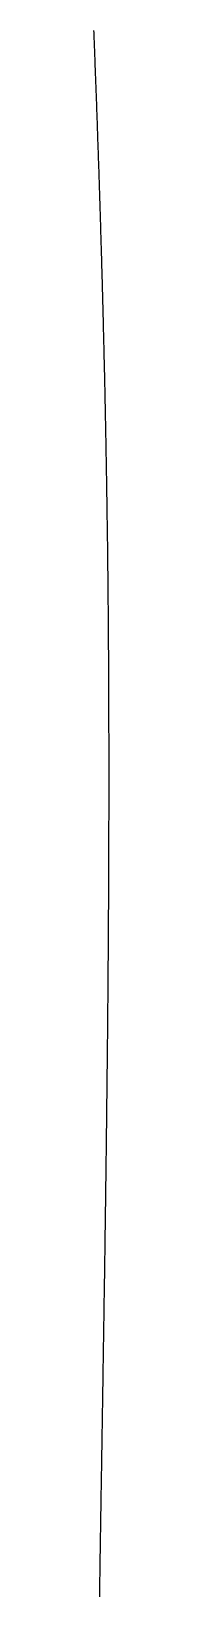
# Model space of a CAD drawing. Header units: metres. Extents: x -49 to 49, y -148 to 148.
# Drawn here: x 12.32 to 12.68, y -73.87 to -36.93 of the extents above; entities that cross this region are included whole.
import ezdxf

# ---------------------------------------------------------------- set-up
doc = ezdxf.new("R2010")
doc.units = ezdxf.units.M

msp = doc.modelspace()

# ---------------------------------------------------------------- linework, layer by layer
for points in [[(12.654, -49.549), (12.653, -49.5), (12.653, -49.45), (12.652, -49.4), (12.652, -49.35), (12.651, -49.3), (12.651, -49.25), (12.65, -49.2), (12.649, -49.15), (12.649, -49.101), (12.648, -49.051), (12.648, -49.001), (12.647, -48.951), (12.646, -48.901), (12.646, -48.851), (12.645, -48.801), (12.644, -48.752), (12.644, -48.702), (12.643, -48.652), (12.642, -48.602), (12.642, -48.552), (12.641, -48.502), (12.64, -48.452), (12.64, -48.402), (12.639, -48.353), (12.638, -48.303), (12.637, -48.253), (12.637, -48.203), (12.636, -48.153), (12.635, -48.103), (12.634, -48.053), (12.634, -48.003), (12.633, -47.953), (12.632, -47.904), (12.631, -47.854), (12.631, -47.804), (12.63, -47.754), (12.629, -47.704), (12.628, -47.654), (12.627, -47.604), (12.627, -47.554), (12.626, -47.505), (12.625, -47.455), (12.624, -47.405), (12.623, -47.355), (12.622, -47.305), (12.622, -47.255), (12.621, -47.205), (12.62, -47.155), (12.619, -47.105), (12.618, -47.055), (12.617, -47.006), (12.616, -46.956), (12.615, -46.906), (12.615, -46.856), (12.614, -46.806), (12.613, -46.756), (12.612, -46.706), (12.611, -46.656), (12.61, -46.606), (12.609, -46.557), (12.608, -46.507), (12.607, -46.457), (12.606, -46.407), (12.605, -46.357), (12.604, -46.307), (12.603, -46.257), (12.602, -46.207), (12.601, -46.157), (12.6, -46.107), (12.599, -46.058), (12.598, -46.008), (12.597, -45.958), (12.596, -45.908), (12.595, -45.858), (12.594, -45.808), (12.593, -45.758), (12.592, -45.708), (12.591, -45.658), (12.59, -45.608), (12.589, -45.558), (12.588, -45.509), (12.587, -45.459), (12.586, -45.409), (12.585, -45.359), (12.584, -45.309), (12.582, -45.259), (12.581, -45.209), (12.58, -45.159), (12.579, -45.109), (12.578, -45.059), (12.577, -45.009), (12.576, -44.96), (12.575, -44.91), (12.573, -44.86), (12.572, -44.81), (12.571, -44.76), (12.57, -44.71), (12.569, -44.66), (12.568, -44.61), (12.567, -44.56), (12.565, -44.51), (12.564, -44.46), (12.563, -44.41), (12.562, -44.36), (12.561, -44.311), (12.559, -44.261), (12.558, -44.211), (12.557, -44.161), (12.556, -44.111), (12.554, -44.061), (12.553, -44.011), (12.552, -43.961), (12.551, -43.911), (12.549, -43.861), (12.548, -43.811), (12.547, -43.761), (12.546, -43.711), (12.544, -43.662), (12.543, -43.612), (12.542, -43.562), (12.54, -43.512), (12.539, -43.462), (12.538, -43.412), (12.537, -43.362), (12.535, -43.312), (12.534, -43.262), (12.533, -43.212), (12.531, -43.162), (12.53, -43.112), (12.529, -43.062), (12.527, -43.012), (12.526, -42.962), (12.524, -42.913), (12.523, -42.863), (12.522, -42.813), (12.52, -42.763), (12.519, -42.713), (12.518, -42.663), (12.516, -42.613), (12.515, -42.563), (12.513, -42.513), (12.512, -42.463), (12.511, -42.413), (12.509, -42.363), (12.508, -42.313), (12.506, -42.263), (12.505, -42.213), (12.503, -42.163), (12.502, -42.113), (12.5, -42.064), (12.499, -42.014), (12.498, -41.964), (12.496, -41.914), (12.495, -41.864), (12.493, -41.814), (12.492, -41.764), (12.49, -41.714), (12.489, -41.664), (12.487, -41.614), (12.486, -41.564), (12.484, -41.514), (12.483, -41.464), (12.481, -41.414), (12.48, -41.364), (12.478, -41.314), (12.476, -41.264), (12.475, -41.214), (12.473, -41.164), (12.472, -41.115), (12.47, -41.065), (12.469, -41.015), (12.467, -40.965), (12.466, -40.915), (12.464, -40.865), (12.462, -40.815), (12.461, -40.765), (12.459, -40.715), (12.458, -40.665), (12.456, -40.615), (12.454, -40.565), (12.453, -40.515), (12.451, -40.465), (12.449, -40.415), (12.448, -40.365), (12.446, -40.315), (12.445, -40.265), (12.443, -40.215), (12.441, -40.165), (12.44, -40.115), (12.438, -40.065), (12.436, -40.015), (12.435, -39.966), (12.433, -39.916), (12.431, -39.866), (12.43, -39.816), (12.428, -39.766), (12.426, -39.716), (12.424, -39.666), (12.423, -39.616), (12.421, -39.566), (12.419, -39.516), (12.418, -39.466), (12.416, -39.416), (12.414, -39.366), (12.412, -39.316), (12.411, -39.266), (12.409, -39.216), (12.407, -39.166), (12.405, -39.116), (12.404, -39.066), (12.402, -39.016), (12.4, -38.966), (12.398, -38.916), (12.397, -38.866), (12.395, -38.816), (12.393, -38.766), (12.391, -38.716), (12.389, -38.666), (12.388, -38.616), (12.386, -38.566), (12.384, -38.516), (12.382, -38.466), (12.38, -38.417), (12.379, -38.367), (12.377, -38.317), (12.375, -38.267), (12.373, -38.217), (12.371, -38.167), (12.369, -38.117), (12.367, -38.067), (12.366, -38.017), (12.364, -37.967), (12.362, -37.917), (12.36, -37.867), (12.358, -37.817), (12.356, -37.767), (12.354, -37.717), (12.352, -37.667), (12.351, -37.617), (12.349, -37.567), (12.347, -37.517), (12.345, -37.467), (12.343, -37.417), (12.341, -37.367), (12.339, -37.317), (12.337, -37.267), (12.335, -37.217), (12.333, -37.167), (12.331, -37.117), (12.329, -37.067), (12.327, -37.017), (12.326, -36.967), (12.324, -36.917)], [(12.459, -73.895), (12.46, -73.845), (12.461, -73.796), (12.461, -73.746), (12.462, -73.696), (12.463, -73.646), (12.464, -73.596), (12.464, -73.546), (12.465, -73.496), (12.466, -73.447), (12.467, -73.397), (12.467, -73.347), (12.468, -73.297), (12.469, -73.247), (12.47, -73.197), (12.471, -73.147), (12.471, -73.097), (12.472, -73.048), (12.473, -72.998), (12.474, -72.948), (12.474, -72.898), (12.475, -72.848), (12.476, -72.798), (12.477, -72.748), (12.478, -72.698), (12.478, -72.649), (12.479, -72.599), (12.48, -72.549), (12.481, -72.499), (12.481, -72.449), (12.482, -72.399), (12.483, -72.349), (12.484, -72.299), (12.485, -72.25), (12.485, -72.2), (12.486, -72.15), (12.487, -72.1), (12.488, -72.05), (12.489, -72), (12.489, -71.95), (12.49, -71.9), (12.491, -71.85), (12.492, -71.801), (12.492, -71.751), (12.493, -71.701), (12.494, -71.651), (12.495, -71.601), (12.496, -71.551), (12.496, -71.501), (12.497, -71.451), (12.498, -71.401), (12.499, -71.352), (12.5, -71.302), (12.5, -71.252), (12.501, -71.202), (12.502, -71.152), (12.503, -71.102), (12.504, -71.052), (12.504, -71.002), (12.505, -70.952), (12.506, -70.903), (12.507, -70.853), (12.508, -70.803), (12.508, -70.753), (12.509, -70.703), (12.51, -70.653), (12.511, -70.603), (12.512, -70.553), (12.512, -70.503), (12.513, -70.453), (12.514, -70.403), (12.515, -70.354), (12.515, -70.304), (12.516, -70.254), (12.517, -70.204), (12.518, -70.154), (12.519, -70.104), (12.519, -70.054), (12.52, -70.004), (12.521, -69.954), (12.522, -69.904), (12.523, -69.854), (12.523, -69.805), (12.524, -69.755), (12.525, -69.705), (12.526, -69.655), (12.527, -69.605), (12.527, -69.555), (12.528, -69.505), (12.529, -69.455), (12.53, -69.405), (12.531, -69.355), (12.531, -69.305), (12.532, -69.255), (12.533, -69.205), (12.534, -69.156), (12.534, -69.106), (12.535, -69.056), (12.536, -69.006), (12.537, -68.956), (12.538, -68.906), (12.538, -68.856), (12.539, -68.806), (12.54, -68.756), (12.541, -68.706), (12.542, -68.656), (12.542, -68.606), (12.543, -68.556), (12.544, -68.506), (12.545, -68.456), (12.545, -68.407), (12.546, -68.357), (12.547, -68.307), (12.548, -68.257), (12.549, -68.207), (12.549, -68.157), (12.55, -68.107), (12.551, -68.057), (12.552, -68.007), (12.552, -67.957), (12.553, -67.907), (12.554, -67.857), (12.555, -67.807), (12.555, -67.757), (12.556, -67.707), (12.557, -67.657), (12.558, -67.607), (12.559, -67.557), (12.559, -67.507), (12.56, -67.457), (12.561, -67.408), (12.562, -67.358), (12.562, -67.308), (12.563, -67.258), (12.564, -67.208), (12.565, -67.158), (12.565, -67.108), (12.566, -67.058), (12.567, -67.008), (12.568, -66.958), (12.568, -66.908), (12.569, -66.858), (12.57, -66.808), (12.571, -66.758), (12.571, -66.708), (12.572, -66.658), (12.573, -66.608), (12.574, -66.558), (12.574, -66.508), (12.575, -66.458), (12.576, -66.408), (12.577, -66.358), (12.577, -66.308), (12.578, -66.258), (12.579, -66.208), (12.58, -66.158), (12.58, -66.108), (12.581, -66.058), (12.582, -66.008), (12.582, -65.958), (12.583, -65.908), (12.584, -65.858), (12.585, -65.808), (12.585, -65.758), (12.586, -65.708), (12.587, -65.658), (12.587, -65.608), (12.588, -65.558), (12.589, -65.508), (12.59, -65.458), (12.59, -65.408), (12.591, -65.358), (12.592, -65.308), (12.592, -65.258), (12.593, -65.208), (12.594, -65.158), (12.595, -65.108), (12.595, -65.058), (12.596, -65.008), (12.597, -64.958), (12.597, -64.908), (12.598, -64.858), (12.599, -64.808), (12.599, -64.758), (12.6, -64.708), (12.601, -64.658), (12.601, -64.608), (12.602, -64.558), (12.603, -64.508), (12.604, -64.458), (12.604, -64.408), (12.605, -64.358), (12.606, -64.308), (12.606, -64.258), (12.607, -64.208), (12.608, -64.158), (12.608, -64.108), (12.609, -64.058), (12.61, -64.008), (12.61, -63.958), (12.611, -63.908), (12.612, -63.858), (12.612, -63.808), (12.613, -63.758), (12.613, -63.708), (12.614, -63.658), (12.615, -63.608), (12.615, -63.558), (12.616, -63.508), (12.617, -63.458), (12.617, -63.408), (12.618, -63.358), (12.619, -63.308), (12.619, -63.258), (12.62, -63.208), (12.62, -63.158), (12.621, -63.108), (12.622, -63.058), (12.622, -63.008), (12.623, -62.958), (12.624, -62.907), (12.624, -62.857), (12.625, -62.807), (12.625, -62.757), (12.626, -62.707), (12.627, -62.657), (12.627, -62.607), (12.628, -62.557), (12.628, -62.507), (12.629, -62.457), (12.629, -62.407), (12.63, -62.357), (12.631, -62.307), (12.631, -62.257), (12.632, -62.207), (12.632, -62.157), (12.633, -62.107), (12.634, -62.057), (12.634, -62.006), (12.635, -61.956), (12.635, -61.906), (12.636, -61.856), (12.636, -61.806), (12.637, -61.756), (12.637, -61.706), (12.638, -61.656), (12.639, -61.606), (12.639, -61.556), (12.64, -61.506), (12.64, -61.456), (12.641, -61.406), (12.641, -61.355), (12.642, -61.305), (12.642, -61.255), (12.643, -61.205), (12.643, -61.155), (12.644, -61.105), (12.644, -61.055), (12.645, -61.005), (12.645, -60.955), (12.646, -60.905), (12.646, -60.855), (12.647, -60.805), (12.647, -60.754), (12.648, -60.704), (12.648, -60.654), (12.649, -60.604), (12.649, -60.554), (12.65, -60.504), (12.65, -60.454), (12.651, -60.404), (12.651, -60.354), (12.652, -60.304), (12.652, -60.253), (12.653, -60.203), (12.653, -60.153), (12.654, -60.103), (12.654, -60.053), (12.654, -60.003), (12.655, -59.953), (12.655, -59.903), (12.656, -59.852), (12.656, -59.802), (12.657, -59.752), (12.657, -59.702), (12.657, -59.652), (12.658, -59.602), (12.658, -59.552), (12.659, -59.502), (12.659, -59.452), (12.66, -59.401), (12.66, -59.351), (12.66, -59.301), (12.661, -59.251), (12.661, -59.201), (12.662, -59.151), (12.662, -59.101), (12.662, -59.05), (12.663, -59), (12.663, -58.95), (12.663, -58.9), (12.664, -58.85), (12.664, -58.8), (12.665, -58.75), (12.665, -58.699), (12.665, -58.649), (12.666, -58.599), (12.666, -58.549), (12.666, -58.499), (12.667, -58.449), (12.667, -58.399), (12.667, -58.348), (12.668, -58.298), (12.668, -58.248), (12.668, -58.198), (12.669, -58.148), (12.669, -58.098), (12.669, -58.047), (12.67, -57.997), (12.67, -57.947), (12.67, -57.897), (12.67, -57.847), (12.671, -57.797), (12.671, -57.746), (12.671, -57.696), (12.672, -57.646), (12.672, -57.596), (12.672, -57.546), (12.672, -57.496), (12.673, -57.445), (12.673, -57.395), (12.673, -57.345), (12.673, -57.295), (12.674, -57.245), (12.674, -57.194), (12.674, -57.144), (12.674, -57.094), (12.675, -57.044), (12.675, -56.994), (12.675, -56.944), (12.675, -56.893), (12.676, -56.843), (12.676, -56.793), (12.676, -56.743), (12.676, -56.693), (12.676, -56.642), (12.677, -56.592), (12.677, -56.542), (12.677, -56.492), (12.677, -56.442), (12.677, -56.391), (12.677, -56.341), (12.678, -56.291), (12.678, -56.241), (12.678, -56.19), (12.678, -56.14), (12.678, -56.09), (12.678, -56.04), (12.678, -55.99), (12.679, -55.939), (12.679, -55.889), (12.679, -55.839), (12.679, -55.789), (12.679, -55.739), (12.679, -55.688), (12.679, -55.638), (12.679, -55.588), (12.68, -55.538), (12.68, -55.487), (12.68, -55.437), (12.68, -55.387), (12.68, -55.337), (12.68, -55.286), (12.68, -55.236), (12.68, -55.186), (12.68, -55.136), (12.68, -55.085), (12.68, -55.035), (12.68, -54.985), (12.68, -54.935), (12.68, -54.884), (12.68, -54.834), (12.68, -54.784), (12.68, -54.734), (12.68, -54.683), (12.68, -54.633), (12.68, -54.583), (12.68, -54.533), (12.68, -54.482), (12.68, -54.432), (12.68, -54.382), (12.68, -54.332), (12.68, -54.281), (12.68, -54.231), (12.68, -54.181), (12.68, -54.131), (12.68, -54.08), (12.68, -54.03), (12.68, -53.98), (12.68, -53.929), (12.68, -53.879), (12.68, -53.829), (12.68, -53.779), (12.68, -53.728), (12.68, -53.678), (12.68, -53.628), (12.68, -53.577), (12.68, -53.527), (12.679, -53.477), (12.679, -53.427), (12.679, -53.376), (12.679, -53.326), (12.679, -53.276), (12.679, -53.225), (12.679, -53.175), (12.679, -53.125), (12.678, -53.075), (12.678, -53.024), (12.678, -52.974), (12.678, -52.924), (12.678, -52.873), (12.678, -52.823), (12.677, -52.773), (12.677, -52.722), (12.677, -52.672), (12.677, -52.622), (12.677, -52.571), (12.676, -52.521), (12.676, -52.471), (12.676, -52.42), (12.676, -52.37), (12.676, -52.32), (12.675, -52.269), (12.675, -52.219), (12.675, -52.169), (12.675, -52.118), (12.674, -52.068), (12.674, -52.018), (12.674, -51.967), (12.674, -51.917), (12.673, -51.867), (12.673, -51.816), (12.673, -51.766), (12.672, -51.716), (12.672, -51.665), (12.672, -51.615), (12.672, -51.565), (12.671, -51.514), (12.671, -51.464), (12.671, -51.414), (12.67, -51.363), (12.67, -51.313), (12.67, -51.263), (12.669, -51.212), (12.669, -51.162), (12.668, -51.111), (12.668, -51.061), (12.668, -51.011), (12.667, -50.96), (12.667, -50.91), (12.667, -50.86), (12.666, -50.809), (12.666, -50.759), (12.665, -50.709), (12.665, -50.658), (12.664, -50.608), (12.664, -50.557), (12.664, -50.507), (12.663, -50.457), (12.663, -50.406), (12.662, -50.356), (12.662, -50.305), (12.661, -50.255), (12.661, -50.205), (12.66, -50.154), (12.66, -50.104), (12.659, -50.053), (12.659, -50.003), (12.658, -49.953), (12.658, -49.902), (12.657, -49.852), (12.657, -49.801), (12.656, -49.751), (12.656, -49.701), (12.655, -49.65), (12.655, -49.6), (12.654, -49.549)]]:
    msp.add_lwpolyline(points)

doc.saveas('drawing.dxf')
